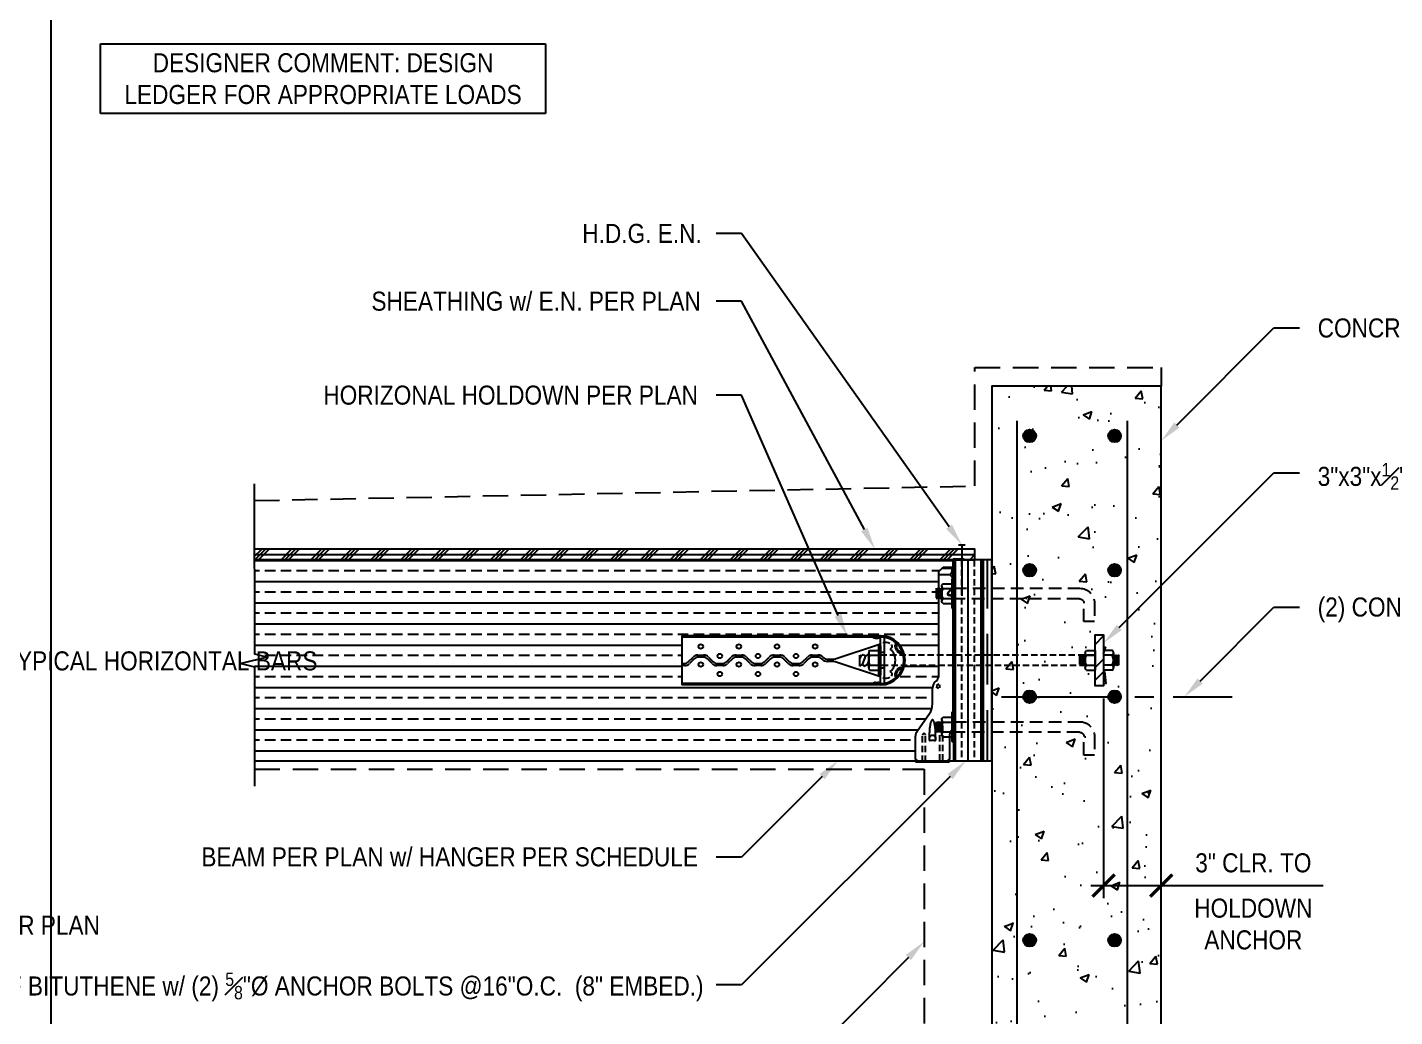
# Model space of a CAD drawing. Header units: inches. Extents: x -2661 to 42767, y -1222 to 9099.
# Drawn here: x 775.9 to 856.7, y 1844.2 to 1902.6 of the extents above; entities that cross this region are included whole.
import ezdxf
from ezdxf import colors
from ezdxf.entities.mleader import LeaderData, LeaderLine
from ezdxf.math import Vec2, Vec3

# ---------------------------------------------------------------- set-up
doc = ezdxf.new("R2010")
doc.units = ezdxf.units.IN
doc.header["$LTSCALE"] = 12
doc.header["$MEASUREMENT"] = 0
doc.header["$PDMODE"] = 3
for name, pattern in [('CENTER2', [1.125, 0.75, -0.125, 0.125, -0.125]), ('HIDDEN', [0.375, 0.25, -0.125]), ('HIDDEN2', [0.1875, 0.125, -0.0625]), ('HIDDEN4', [0.09375, 0.0625, -0.03125]), ('HIDDEN8', [0.04625, 0.03125, -0.015])]:
    doc.linetypes.add(name, pattern=pattern)
doc.layers.get('0').update_dxf_attribs({"linetype": 'CONTINUOUS'})
doc.layers.get('DefPoints').update_dxf_attribs({"color": 251, "linetype": 'CONTINUOUS'})
doc.layers.add('DESIGNER COMMENTS', color=221, linetype='CONTINUOUS', plot=False)
doc.layers.add('S-ANNO-GRID-NONPLOT', color=251, linetype='CONTINUOUS', plot=False)
for name, color, linetype in [('S-ANNO-DIMS', 2, 'CONTINUOUS'), ('S-ANNO-NOTE', 4, 'CONTINUOUS'), ('S-ARCH-FINISHES', 1, 'HIDDEN2'), ('S-BOLT', 2, 'CONTINUOUS'), ('S-BREAK', 2, 'CONTINUOUS'), ('S-CONC', 4, 'CONTINUOUS'), ('S-GRID', 1, 'CENTER2'), ('S-MEMBRANE', 6, 'HIDDEN'), ('S-NAIL', 2, 'CONTINUOUS'), ('S-REBAR', 7, 'CONTINUOUS'), ('S-SIMPSON', 2, 'CONTINUOUS'), ('S-STEEL', 4, 'CONTINUOUS'), ('S-WOOD', 3, 'CONTINUOUS')]:
    doc.layers.add(name, color=color, linetype=linetype)
doc.layers.add('S-ANNO-NONPLOT', color=253, linetype='CONTINUOUS', plot=False, transparency=0.5)
doc.layers.add('S-HATCH1', color=1, linetype='CONTINUOUS', transparency=0.5)
doc.layers.add('S-HATCH2', color=2, linetype='CONTINUOUS', transparency=0.5)
doc.styles.add('Arial', font='arial.ttf', dxfattribs={"width": 0.85})
doc.dimstyles.new('DIM-12_Se', dxfattribs={"dimscale": 12, "dimtxt": 0.09375, "dimasz": 0.109375, "dimexe": 0.0625, "dimexo": 0.0625, "dimgap": 0.0625, "dimtad": 1, "dimdec": 4, "dimzin": 11, "dimdsep": 46, "dimlunit": 4, "dimtxsty": 'Arial', "dimblk": 'ARCHTICK', "dimcen": 0.125, "dimdle": 0.0625, "dimclrd": 256, "dimclre": 256, "dimclrt": 4, "dimadec": 0, "dimazin": 0, "dimtfac": 0.75, "dimtdec": 4, "dimtmove": 0, "dimatfit": 3, "dimfxl": 1, "dimfrac": 1, "dimtolj": 1, "dimtzin": 0, "dimarcsym": 0})

# ---------------------------------------------------------------- blocks, each defined once
blk = doc.blocks.new('Se_24x36_STARTERS_GRID')
blk.add_line((-93.209, -92), (-93.209, 276))
blk = doc.blocks.new('*U1291')
at = {"layer": 'S-WOOD'}
h = blk.add_hatch(dxfattribs=at)
h.set_pattern_fill('ANSI33', color=1, scale=3, angle=45, style=0)
h.set_pattern_definition([(90, (0.25, -8.375), (-0.75, 1e-16), []), (90, (0.625, -8), (-0.75, 1e-16), [0.375, -0.1875])])
h.paths.add_polyline_path([(1.75, -11.875), (0, -11.875), (0, 0), (1.75, 0)])
at = {"color": 4}
blk.add_lwpolyline([(0, 0), (1.75, 0), (1.75, -11.875), (0, -11.875)], close=True, dxfattribs=at)
blk.add_lwpolyline([(1.75, -11.875), (0, -11.875), (0, 0), (1.75, 0)], close=True)
blk = doc.blocks.new('10d')
at = {"color": 3}
blk.add_line((0.193, 0.25), (-0.193, 0.25), dxfattribs=at)
at = {"color": 2}
blk.add_line((0, 0.25), (0, -2.75), dxfattribs=at)
blk = doc.blocks.new('*U521')
h = blk.add_hatch(color=256)
h.dxf.hatch_style = 1
h.paths.add_polyline_path([(0.375, 0, 1), (-0.375, 0, 1)])
at = {"color": 0}
blk.add_circle((0, 0), 0.375, dxfattribs=at)
blk = doc.blocks.new('NUT-LG-THREADS-new')
for p, q in [((-0.54, 1.8), (0.47, 1.8)), ((-0.54, 1.8), (-0.4, 1.57)), ((-0.4, 1.57), (-0.54, 1.33)), ((-0.54, 1.33), (-0.47, 1.22)), ((0.41, 1.24), (-0.4, 1.57)), ((0.41, 1.71), (0.17, 1.8)), ((0.47, 1.8), (0.41, 1.71)), ((0.41, 1.71), (0.55, 1.47)), ((0.55, 1.47), (0.41, 1.24)), ((-0.94, 0.89), (-0.94, 0)), ((-0.94, 0), (0.94, 0)), ((-0.7, 0.94), (0.7, 0.94)), ((-0.4, 1.1), (-0.49, 0.94)), ((-0.47, 1.22), (-0.4, 1.1)), ((-0.47, 0.89), (-0.47, 0)), ((-0.01, 0.94), (-0.4, 1.1)), ((0.41, 1.24), (0.55, 1)), ((0.47, 0.89), (0.47, 0)), ((0.55, 1), (0.51, 0.94)), ((0.94, 0.89), (0.94, 0))]:
    blk.add_line(p, q)
for centre, radius, start, end in [((-0.7, 0.34), 0.597, 66.8491, 113.1509), ((0, -1.38), 2.32, 78.3052, 101.6948), ((0.7, 0.34), 0.597, 66.8491, 113.1509)]:
    blk.add_arc(centre, radius, start, end)
blk = doc.blocks.new('NUT-w-WASHER-LG-new')
blk.add_lwpolyline([(-1.36, 0.17), (1.36, 0.17), (1.36, 0), (-1.36, 0)], close=True)
blk.add_blockref('NUT-LG-THREADS-new', (0, 0.17))
blk = doc.blocks.new('NUT-SM-THREADS-new')
for p, q in [((0.39, 1.44), (-0.5, 1.44)), ((-0.5, 1.44), (-0.39, 1.37)), ((-0.5, 1.31), (-0.39, 1.37)), ((0.5, 1.25), (-0.5, 1.31)), ((-0.5, 1.31), (-0.39, 1.25)), ((-0.39, 1.37), (0.39, 1.31)), ((0.5, 1.37), (-0.09, 1.41)), ((0.39, 1.44), (0.39, 1.44)), ((0.39, 1.44), (0.5, 1.37)), ((0.39, 1.31), (0.5, 1.37)), ((0.39, 1.31), (0.5, 1.25)), ((-0.94, 0.81), (-0.94, 0)), ((-0.94, 0), (-0.84, 0)), ((-0.84, 0), (0.84, 0)), ((-0.7, 0.94), (0.7, 0.94)), ((-0.5, 1.19), (-0.39, 1.25)), ((0.5, 1.12), (-0.5, 1.19)), ((-0.5, 1.19), (-0.39, 1.12)), ((-0.5, 1.06), (-0.39, 1.12)), ((0.5, 1), (-0.5, 1.06)), ((-0.5, 1.06), (-0.39, 1)), ((-0.5, 0.94), (-0.39, 1)), ((-0.47, 0.81), (-0.47, 0)), ((-0.39, 1.25), (0.39, 1.19)), ((-0.39, 1.12), (0.39, 1.06)), ((-0.39, 1), (0.39, 0.94)), ((0.39, 1.19), (0.5, 1.25)), ((0.39, 1.19), (0.5, 1.12)), ((0.39, 1.06), (0.5, 1.12)), ((0.39, 1.06), (0.5, 1)), ((0.39, 0.94), (0.5, 1)), ((0.47, 0.81), (0.47, 0)), ((0.84, 0), (0.94, 0)), ((0.94, 0.81), (0.94, 0))]:
    blk.add_line(p, q)
for centre, radius, start, end in [((-0.7, 0.65), 0.283, 33.8901, 146.1099), ((0, -0.01), 0.943, 60.1583, 119.8417), ((0.7, 0.65), 0.283, 33.8901, 146.1099)]:
    blk.add_arc(centre, radius, start, end)
blk = doc.blocks.new('_ARCHTICK')
at = {"color": 0, "linetype": 'ByBlock', "const_width": 0.15}
blk.add_lwpolyline([(-0.5, -0.5), (0.5, 0.5)], dxfattribs=at)
blk = doc.blocks.new('*D1855')
at = {"layer": 'DefPoints', "color": 0, "transparency": 16777216}
for p in [(839.486, 1863.711), (842.885, 1851.912), (842.885, 1851.912)]:
    blk.add_point(p, dxfattribs=at)
at = {"layer": 'S-ANNO-DIMS', "lineweight": -2, "transparency": 16777216}
for p, q in [((839.486, 1862.961), (839.486, 1851.162)), ((838.736, 1851.912), (842.885, 1851.912)), ((842.885, 1851.912), (852.457, 1851.912))]:
    blk.add_line(p, q, dxfattribs=at)
at = {"layer": 'S-ANNO-DIMS', "lineweight": -2, "transparency": 16777216, "xscale": 1.3125, "yscale": 1.3125, "zscale": 1.3125, "rotation": 180}
blk.add_blockref('_ARCHTICK', (839.486, 1851.912), dxfattribs=at)
at = {"layer": 'S-ANNO-DIMS', "lineweight": -2, "transparency": 16777216, "xscale": 1.3125, "yscale": 1.3125, "zscale": 1.3125}
blk.add_blockref('_ARCHTICK', (842.885, 1851.912), dxfattribs=at)
at = {"layer": 'S-ANNO-DIMS', "color": 4, "transparency": 16777216, "char_height": 1.125, "width": 8.07022, "attachment_point": 5, "style": 'Arial'}
for s, insert in [('\\A1;3" CLR. TO ', (848.327, 1853.245)), ('\\A1;HOLDOWN ANCHOR', (848.327, 1849.633))]:
    blk.add_mtext(s, dxfattribs=dict(at, insert=insert))
blk = doc.blocks.new('HDU5-f')
for p, q in [((-1.45, 1.45), (-1.45, 13.19)), ((1.45, 13.19), (-1.45, 13.19)), ((-1.375, 2.777), (-1.375, 13.19)), ((-0.188, 13.19), (-0.312, 13.19)), ((-0.312, 13.02), (-0.312, 13.19)), ((-0.188, 13.19), (-0.188, 13.046)), ((1.375, 2.777), (1.375, 13.19)), ((1.45, 1.45), (1.45, 13.19)), ((0.087, 12.452), (-0.194, 12.733)), ((-0.087, 12.803), (0.194, 12.522)), ((0.187, 11.921), (0.187, 12.209)), ((0.312, 12.235), (0.312, 11.895)), ((-0.194, 11.397), (0.087, 11.678)), ((0.194, 11.608), (-0.087, 11.327)), ((-0.312, 10.77), (-0.312, 11.11)), ((-0.188, 11.084), (-0.188, 10.796)), ((-0.087, 10.553), (0.194, 10.272)), ((0.087, 10.202), (-0.194, 10.483)), ((0.187, 9.671), (0.187, 9.959)), ((0.312, 9.985), (0.312, 9.645)), ((-0.194, 9.147), (0.087, 9.428)), ((0.194, 9.358), (-0.087, 9.077)), ((-0.312, 8.52), (-0.312, 8.86)), ((0.087, 7.952), (-0.194, 8.233)), ((-0.188, 8.834), (-0.188, 8.546)), ((-0.087, 8.303), (0.194, 8.022)), ((0.187, 7.421), (0.187, 7.709)), ((0.312, 7.735), (0.312, 7.395)), ((-0.312, 6.27), (-0.312, 6.61)), ((-0.194, 6.897), (0.087, 7.178)), ((-0.188, 6.584), (-0.188, 6.296)), ((0.194, 7.108), (-0.087, 6.827)), ((0.087, 5.702), (-0.194, 5.983)), ((-0.087, 6.053), (0.194, 5.772)), ((0.056, 4.897), (0.087, 4.928)), ((0.194, 4.858), (0.163, 4.827)), ((0.187, 5.171), (0.187, 5.459)), ((0.312, 5.485), (0.312, 5.145)), ((-0.977, 1.45), (-0.088, 4.127)), ((-0.063, 4.284), (-0.063, 4.61)), ((0.062, 4.584), (0.062, 4.284)), ((0.088, 4.127), (0.977, 1.45)), ((-1.375, 1.45), (-1.375, 2.777)), ((1.375, 1.45), (1.375, 2.777)), ((-1.391, 1.71), (-1.391, 1.647)), ((-1.316, 1.741), (-1.316, 1.616)), ((1.315, 1.741), (1.315, 1.616)), ((1.39, 1.71), (1.39, 1.647)), ((-1.375, 1.45), (1.375, 1.45)), ((-1.375, 1.215), (1.375, 1.215)), ((-1.375, 1.215), (-1.375, 1.215)), ((-1.375, 1.215), (-1.375, 1.215)), ((-1.375, 1.215), (-1.375, 1.215)), ((-1.375, 1.215), (-1.375, 1.215)), ((-0.737, 0.798), (-0.66, 0.876)), ((-0.469, 1.215), (-0.469, 1.45)), ((0.469, 1.215), (0.469, 1.45)), ((0.737, 0.798), (0.66, 0.876)), ((1.375, 1.215), (1.375, 1.215)), ((1.375, 1.215), (1.375, 1.215))]:
    blk.add_line(p, q)
at = {"color": 3}
for p, q in [((-1.375, 1.449), (-1.375, 1.45)), ((-1.375, 1.45), (-1.375, 1.449)), ((1.375, 1.449), (1.375, 1.45))]:
    blk.add_line(p, q, dxfattribs=at)
for centre in [(-0.25, 12.065), (0.812, 12.065), (-0.812, 10.94), (0.25, 10.94), (-0.25, 9.815), (0.812, 9.815), (-0.812, 8.69), (0.25, 8.69), (-0.25, 7.565), (0.812, 7.565), (-0.812, 6.44), (0.25, 6.44), (-0.25, 5.315), (0.812, 5.315)]:
    blk.add_circle(centre, 0.133)
for centre, radius, start, end in [((0.094, 13.02), 0.406, 180, 225), ((0.156, 13.046), 0.344, 180, 225), ((-0.156, 12.209), 0.344, 0, 45), ((-0.094, 12.235), 0.406, 0, 45), ((0.094, 11.11), 0.406, 135, 180), ((0.156, 11.084), 0.344, 135, 180), ((-0.156, 11.921), 0.344, 315, 0), ((-0.094, 11.895), 0.406, 315, 0), ((0.094, 10.77), 0.406, 180, 225), ((0.156, 10.796), 0.344, 180, 225), ((-0.156, 9.959), 0.344, 0, 45), ((-0.094, 9.985), 0.406, 0, 45), ((0.094, 8.86), 0.406, 135, 180), ((0.156, 8.834), 0.344, 135, 180), ((-0.156, 9.671), 0.344, 315, 0), ((-0.094, 9.645), 0.406, 315, 0), ((0.094, 8.52), 0.406, 180, 225), ((0.156, 8.546), 0.344, 180, 225), ((-0.156, 7.709), 0.344, 0, 45), ((-0.156, 7.421), 0.344, 315, 0), ((-0.094, 7.735), 0.406, 0, 45), ((-0.094, 7.395), 0.406, 315, 0), ((0.094, 6.61), 0.406, 135, 180), ((0.156, 6.584), 0.344, 135, 180), ((0.094, 6.27), 0.406, 180, 225), ((0.156, 6.296), 0.344, 180, 225), ((-0.156, 5.459), 0.344, 0, 45), ((-0.094, 5.485), 0.406, 0, 45), ((0.344, 4.61), 0.406, 135, 180), ((-0.156, 5.171), 0.344, 315, 0), ((-0.094, 5.145), 0.406, 315, 0), ((-0.563, 4.284), 0.5, 341.62936, 0), ((0.406, 4.584), 0.344, 135, 180), ((0.562, 4.284), 0.5, 180, 198.37064), ((-1.578, 1.74), 0.262, 39.38491, 60.87994), ((-1.578, 1.741), 0.187, 0, 47.01411), ((-1.578, 1.616), 0.187, 312.98589, 0), ((-1.578, 1.741), 0.262, 0, 39.38491), ((-1.578, 1.616), 0.262, 320.61509, 0), ((1.577, 1.741), 0.262, 140.61509, 180), ((1.577, 1.616), 0.262, 180, 219.38491), ((1.578, 1.74), 0.262, 119.12006, 140.61509), ((1.577, 1.741), 0.187, 132.98589, 180), ((1.577, 1.616), 0.187, 180, 227.01411), ((0, 1.45), 1.45, 180, 0), ((-1.578, 1.615), 0.262, 299.45145, 320.61509), ((0, 1.45), 1.375, 180, 0), ((-0.549, 1.151), 0.5, 161.62936, 208.52998), ((-0.826, 0.886), 0.125, 214.32416, 315.28201), ((0, 1.45), 0.875, 221.01613, 318.98387), ((0.826, 0.886), 0.125, 224.71799, 325.67584), ((0.549, 1.151), 0.5, 331.47002, 18.37064), ((1.578, 1.615), 0.262, 219.38491, 240.54855), ((-0.833, 0.3), 0.3, 129.40028, 146.59325), ((-0.833, 0.3), 0.3, 54.07061, 129.40028), ((-0.833, 0.3), 0.225, 128.04563, 146.59325), ((-0.833, 0.3), 0.225, 54.07061, 128.04563), ((0, 1.45), 1.195, 234.07061, 239.11588), ((0, 1.45), 1.12, 234.07061, 239.11588), ((-0.729, 0.231), 0.225, 345.14086, 59.11588), ((-0.729, 0.231), 0.3, 343.78621, 59.11588), ((-0.729, 0.231), 0.225, 326.59325, 345.14086), ((-0.729, 0.231), 0.3, 329.37815, 343.78621), ((0.729, 0.231), 0.3, 120.88412, 196.21379), ((0.729, 0.231), 0.3, 196.21379, 210.62185), ((0.729, 0.231), 0.225, 120.88412, 194.85914), ((0.729, 0.231), 0.225, 194.85914, 213.40675), ((0, 1.45), 1.12, 300.88412, 305.92939), ((0, 1.45), 1.195, 300.88412, 305.92939), ((0.833, 0.3), 0.3, 50.59972, 125.92939), ((0.833, 0.3), 0.225, 51.95437, 125.92939), ((0.833, 0.3), 0.225, 33.40675, 51.95437), ((0.833, 0.3), 0.3, 33.40675, 50.59972)]:
    blk.add_arc(centre, radius, start, end)
blk = doc.blocks.new('8 INCH ANCHOR BOLT')
at = {"layer": 'S-BOLT'}
for p, q in [((0.245, 1.006), (-0.312, 1.006)), ((-0.312, 1.006), (-0.245, 0.967)), ((-0.312, 0.928), (-0.245, 0.967)), ((0.313, 0.889), (-0.312, 0.928)), ((-0.312, 0.928), (-0.245, 0.889)), ((-0.312, 0.85), (-0.245, 0.889)), ((0.313, 0.811), (-0.312, 0.85)), ((-0.312, 0.85), (-0.245, 0.811)), ((-0.312, 0.772), (-0.245, 0.811)), ((-0.245, 0.967), (0.245, 0.928)), ((-0.245, 0.889), (0.245, 0.85)), ((-0.245, 0.811), (0.245, 0.772)), ((0.313, 0.967), (-0.055, 0.99)), ((0.245, 1.006), (0.313, 0.967)), ((0.245, 0.928), (0.313, 0.967)), ((0.245, 0.928), (0.313, 0.889)), ((0.245, 0.85), (0.313, 0.889)), ((0.245, 0.85), (0.313, 0.811)), ((0.245, 0.772), (0.313, 0.811)), ((-0.586, 0.615), (-0.586, 0.108)), ((-0.439, 0.693), (0.44, 0.693)), ((0.313, 0.732), (-0.312, 0.772)), ((-0.312, 0.772), (-0.245, 0.732)), ((-0.312, 0.693), (-0.245, 0.732)), ((-0.293, 0.615), (-0.293, 0.108)), ((-0.245, 0.732), (0.245, 0.693)), ((0.245, 0.772), (0.313, 0.732)), ((0.245, 0.693), (0.313, 0.732)), ((0.293, 0.615), (0.293, 0.108)), ((0.587, 0.615), (0.587, 0.108))]:
    blk.add_line(p, q, dxfattribs=at)
at = {"layer": 'S-BOLT', "linetype": 'HIDDEN4'}
for p, q in [((-0.312, 0), (-0.312, -7.438)), ((0.312, -7.438), (0.312, 0)), ((1.656, -7.688), (0.562, -7.688)), ((1.656, -8.312), (1.656, -7.688)), ((0.562, -8.312), (1.656, -8.312))]:
    blk.add_line(p, q, dxfattribs=at)
at = {"layer": 'S-BOLT'}
blk.add_lwpolyline([(0.853, 0.108), (0.853, 0), (-0.853, 0), (-0.853, 0.108)], close=True, dxfattribs=at)
for centre, radius, start, end in [((-0.44, 0.517), 0.177, 33.89006, 146.10994), ((0, 0.104), 0.589, 60.15828, 119.84172), ((0.44, 0.517), 0.177, 33.89006, 146.10994)]:
    blk.add_arc(centre, radius, start, end, dxfattribs=at)
at = {"layer": 'S-BOLT', "linetype": 'HIDDEN4'}
for radius in [0.875, 0.25]:
    blk.add_arc((0.562, -7.438), radius, 180, 270, dxfattribs=at)
blk = doc.blocks.new('*U1197')
at = {"xscale": -1}
blk.add_blockref('8 INCH ANCHOR BOLT', (0, 0), dxfattribs=at)
blk = doc.blocks.new('IUS-11-78-Right')
for p, q in [((0.05, 0.05), (0.625, 0.05)), ((0.05, 0), (0.625, 0)), ((0.625, 0.05), (0.625, 0)), ((-0.875, -0.691), (-0.625, -0.441)), ((-0.875, -6.793), (-0.875, -0.691)), ((-0.675, -0.491), (-0.115, -0.491)), ((-0.625, -0.441), (-0.115, -0.441)), ((-0.115, -0.441), (-0.115, -0.747)), ((-0.05, -0.05), (-0.05, -9.964)), ((0, -0.05), (0, -9.893)), ((-0.875, -0.875), (-0.181, -0.875)), ((-1.103, -7.228), (-1.021, -7.146)), ((-0.05, -6.751), (0, -6.751)), ((-0.05, -6.968), (0, -6.968)), ((-1.25, -8.512), (-1.249, -7.581)), ((-0.868, -7.353), (-1.03, -7.447)), ((-0.868, -7.595), (-1.03, -7.501)), ((-0.821, -7.567), (-0.821, -7.379)), ((-2.16, -10.126), (-1.431, -9.085)), ((-1.368, -9.65), (-1.378, -9.689)), ((-1.359, -9.615), (-1.368, -9.65)), ((-1.349, -9.583), (-1.359, -9.615)), ((-1.338, -9.555), (-1.349, -9.583)), ((-1.328, -9.529), (-1.338, -9.555)), ((-1.316, -9.507), (-1.328, -9.529)), ((-1.304, -9.487), (-1.316, -9.507)), ((-1.292, -9.471), (-1.304, -9.487)), ((-1.278, -9.459), (-1.292, -9.471)), ((-1.264, -9.451), (-1.278, -9.459)), ((-1.25, -9.449), (-1.264, -9.451)), ((-1.236, -9.451), (-1.25, -9.449)), ((-1.221, -9.459), (-1.236, -9.451)), ((-1.208, -9.472), (-1.221, -9.459)), ((-1.195, -9.488), (-1.208, -9.472)), ((-1.184, -9.508), (-1.195, -9.488)), ((-1.172, -9.53), (-1.184, -9.508)), ((-1.162, -9.556), (-1.172, -9.53)), ((-1.151, -9.584), (-1.162, -9.556)), ((-1.141, -9.616), (-1.151, -9.584)), ((-1.132, -9.651), (-1.141, -9.616)), ((-1.123, -9.69), (-1.132, -9.651)), ((-2.25, -11.795), (-2.25, -10.413)), ((-1.437, -10.254), (-1.438, -10.621)), ((-1.434, -10.167), (-1.437, -10.254)), ((-1.429, -10.086), (-1.434, -10.167)), ((-1.424, -10.013), (-1.429, -10.086)), ((-1.418, -9.946), (-1.424, -10.013)), ((-1.411, -9.885), (-1.418, -9.946)), ((-1.403, -9.829), (-1.411, -9.885)), ((-1.395, -9.778), (-1.403, -9.829)), ((-1.386, -9.731), (-1.395, -9.778)), ((-1.378, -9.689), (-1.386, -9.731)), ((-1.114, -9.732), (-1.123, -9.69)), ((-1.105, -9.779), (-1.114, -9.732)), ((-1.097, -9.83), (-1.105, -9.779)), ((-1.09, -9.886), (-1.097, -9.83)), ((-1.083, -9.947), (-1.09, -9.886)), ((-1.076, -10.014), (-1.083, -9.947)), ((-1.071, -10.087), (-1.076, -10.014)), ((-1.067, -10.167), (-1.071, -10.087)), ((-1.064, -10.255), (-1.067, -10.167)), ((-1.062, -10.621), (-1.064, -10.255)), ((-0.25, -10.412), (-0.25, -11.795)), ((-0.16, -10.127), (0, -9.898)), ((-1.122, -10.681), (-1.378, -10.681)), ((-2.25, -11.875), (-2.25, -11.925)), ((-2.25, -11.925), (-0.25, -11.925)), ((-0.25, -11.875), (-0.25, -11.925))]:
    blk.add_line(p, q)
at = {"linetype": 'Continuous'}
for p, q in [((-0.059, -1.641), (-0.348, -1.93)), ((-0.05, -1.697), (-0.315, -1.962)), ((-0.305, -2.09), (-0.063, -2.155)), ((-0.293, -2.046), (-0.051, -2.111)), ((-0.051, -2.111), (-0.063, -2.155)), ((-2.25, -11.875), (-2.165, -11.875)), ((-0.335, -11.875), (-0.25, -11.875))]:
    blk.add_line(p, q, dxfattribs=at)
at = {"linetype": 'HIDDEN4', "ltscale": 0.5}
for p, q in [((-1.844, -11.925), (-1.844, -10.363)), ((-1.656, -11.925), (-1.656, -10.363)), ((-0.844, -9.8), (-0.844, -11.925)), ((-0.656, -9.8), (-0.656, -11.925))]:
    blk.add_line(p, q, dxfattribs=at)
for centre, radius, start, end in [((0.05, -0.05), 0.1, 90, 180), ((-0.025, -0.875), 0.156, 125.16969, 260.83192), ((0.05, -0.05), 0.05, 90, 180), ((-0.749, -7.581), 0.5, 135, 179.95491), ((-1.375, -6.793), 0.5, 315, 0), ((-2.25, -8.512), 1, 325, 359.95491), ((-1.75, -10.413), 0.5, 145, 180), ((-1.25, -10.556), 0.187, 0, 180), ((-1.25, -10.556), 0.187, 0, 180), ((0.248, -10.412), 0.497, 145, 180), ((-1.378, -10.621), 0.06, 180, 270), ((-1.122, -10.621), 0.06, 270, 0), ((-2.25, -11.88), 0.0855, 328.24314, 90), ((-0.25, -11.88), 0.0855, 90, 211.75686)]:
    blk.add_arc(centre, radius, start, end)
at = {"linetype": 'Continuous'}
for centre, radius, start, end in [((-0.28, -1.998), 0.096, 135, 255), ((-0.28, -1.998), 0.05, 135, 255), ((-0.092, -1.609), 0.046, 315, 335.92939), ((-0.115, -1.602), 0.115, 315.16522, 351.56344)]:
    blk.add_arc(centre, radius, start, end, dxfattribs=at)
at = {"linetype": 'HIDDEN2'}
for centre in [(-1.75, -10.363), (-0.75, -9.8)]:
    blk.add_arc(centre, 0.0938, 0, 180, dxfattribs=at)
blk = doc.blocks.new('*U1400')
at = {"layer": 'S-SIMPSON'}
blk.add_blockref('IUS-11-78-Right', (0, 0), dxfattribs=at)

msp = doc.modelspace()

# ---------------------------------------------------------------- hatches: boundary and pattern name
at = {"layer": 'S-HATCH1'}
h = msp.add_hatch(dxfattribs=at)
h.set_pattern_fill('ANSI33', color=252, scale=5, angle=135, style=0)
h.set_pattern_definition([(180, (-1130.6572, 1214.8613), (-1e-16, -1.25), []), (180, (-1131.2822, 1215.4863), (-1e-16, -1.25), [0.625, -0.3125])])
h.paths.add_polyline_path([(828.47012, 1859.27324, 0.39716997), (828.38476, 1859.35373), (828.38476, 1860.73558, -0.15391472), (828.47519, 1861.02237), (829.20391, 1862.0631, 0.15371332), (829.38476, 1862.63589), (829.38549, 1863.56725, -0.19870784), (829.53194, 1863.92041), (829.61332, 1864.00179, 0.19891237), (829.75976, 1864.35534), (829.75976, 1864.89533), (827.73607, 1864.89533, -0.35135626), (826.32078, 1863.76072), (814.58078, 1863.76072), (814.58078, 1866.66072), (826.32078, 1866.66072, -0.35135626), (827.73607, 1865.52612), (829.75976, 1865.52612), (829.75976, 1868.81169), (829.70695, 1868.90315), (829.70695, 1868.90315), (829.66789, 1868.8355), (829.62883, 1868.90315), (829.62883, 1869.4605), (829.66789, 1869.39284), (829.70695, 1869.4605), (829.74602, 1869.39284), (829.75976, 1869.41665), (829.75976, 1870.45743), (830.00976, 1870.70743), (830.51966, 1870.70743), (830.51966, 1870.40096, 0.67236631), (830.58476, 1870.11898), (830.58476, 1871.14823), (789.36372, 1871.1482), (789.36372, 1865.5869), (790.13223, 1865.40001), (789.36372, 1865.21311), (789.36372, 1859.27325)])
h = msp.add_hatch(dxfattribs=at)
h.set_pattern_fill('STEEL', color=256, scale=12, style=0)
h.set_pattern_definition([(45, (-3085.9143, -618.3742), (-1.06066017, 1.06066017), []), (45, (-3085.9143, -617.6242), (-1.06066017, 1.06066017), [])])
h.paths.add_polyline_path([(839.48633, 1865.21072), (839.48633, 1863.71072), (838.98633, 1863.71072), (838.98633, 1866.71072), (839.48633, 1866.71072)])
at = {"layer": 'S-HATCH2'}
h = msp.add_hatch(dxfattribs=at)
h.set_pattern_fill('AR-CONC', color=256, scale=0.75)
h.set_pattern_definition([(50, (-3085.4143, -617.5727), (5.3794514, -0.470641), [0.5625, -6.1875]), (355, (-3085.414, -617.5727), (-1.040635, 5.641441), [0.45, -4.95]), (100.45144, (-3084.966, -617.612), (4.3388164, 5.1708), [0.4780514, -5.258566]), (46.1842, (-3085.414, -616.073), (8.00431, -1.241395), [0.84375, -9.28125]), (96.63564, (-3084.747, -616.176), (7.009965, 7.30589), [0.717078, -7.887853]), (351.18416, (-3085.414, -616.073), (7.009965, 7.30589), [0.675, -7.425]), (21, (-3084.6643, -616.4477), (4.476803, -3.0196417), [0.5625, -6.1875]), (326, (-3084.664, -616.4477), (1.824865, 5.4386253), [0.45, -4.95]), (71.45144, (-3084.291, -616.6993), (6.301668, 2.4189836), [0.4780514, -5.258566]), (37.5, (-3085.4143, -617.5727), (0.0911989, 2.4967039), [0, -4.89, 0, -5.025, 0, -4.96875]), (7.5, (-3085.4143, -617.5727), (1.9730215, 2.9580878), [0, -2.865, 0, -4.7775, 0, -1.89375]), (327.5, (-3087.0868, -617.5727), (4.0036683, -0.1691615), [0, -1.875, 0, -5.85, 0, -7.7625]), (317.5, (-3087.8368, -617.5727), (4.3738963, 0.7507874), [0, -2.4375, 0, -3.885, 0, -5.5125])])
h.paths.add_polyline_path([(832.88476, 1839.33761), (837.50619, 1839.3376), (837.69548, 1840.11595), (838.07405, 1838.55925), (838.26334, 1839.3376), (842.88476, 1839.3376), (842.88476, 1881.39749), (832.88476, 1881.39749)])
h.paths.add_polyline_path([(839.48633, 1865.21072), (839.48633, 1863.71072), (838.98633, 1863.71072), (838.98633, 1866.71072), (839.48633, 1866.71072)], flags=16)
at = {"layer": 'S-WOOD'}
h = msp.add_hatch(dxfattribs=at)
h.set_pattern_fill('PLAST', color=1, scale=5, angle=45, style=0)
h.set_pattern_definition([(45, (-2803.0379, 42.743), (-0.88388348, 0.88388348), []), (45, (-2803.1484, 42.8535), (-0.88388348, 0.88388348), []), (45, (-2803.2588, 42.964), (-0.88388348, 0.88388348), [])])
h.paths.add_polyline_path([(789.34404, 1871.1482), (831.88476, 1871.14824), (831.88476, 1871.77324), (789.34404, 1871.7732)])

# ---------------------------------------------------------------- linework, layer by layer
at = {"layer": 'S-ANNO-NONPLOT'}
msp.add_lwpolyline([(832.38476, 1859.27324), (832.88476, 1859.27324), (832.88476, 1871.14824), (832.38476, 1871.14824)], close=True, dxfattribs=at)
at = {"layer": 'S-ARCH-FINISHES'}
for points in [[(789.33848, 1874.63885), (831.88476, 1875.5022), (831.88476, 1882.50505), (842.88476, 1882.50505), (842.88476, 1881.39749)], [(789.36371, 1858.77325), (828.88476, 1858.77324), (828.88473, 1839.3376)]]:
    msp.add_lwpolyline(points, dxfattribs=at)
at = {"layer": 'S-BREAK'}
msp.add_lwpolyline([(789.33739, 1875.63885), (789.35388, 1865.5893), (790.13223, 1865.40001), (788.57552, 1865.02143), (789.35388, 1864.83215), (789.36372, 1857.77325)], dxfattribs=at)
at = {"layer": 'S-CONC'}
msp.add_lwpolyline([(842.88476, 1839.3376), (842.88476, 1881.39749), (832.88476, 1881.39749), (832.88476, 1839.33761)], dxfattribs=at)
at = {"layer": 'S-GRID', "color": 1, "linetype": 'CENTER2', "ltscale": 0.75}
msp.add_line((833.46117, 1863.057), (847.07361, 1863.057), dxfattribs=at)
at = {"layer": 'S-MEMBRANE'}
msp.add_line((832.63476, 1859.27324), (832.63476, 1871.14824), dxfattribs=at)
at = {"layer": 'S-REBAR'}
for points in [[(834.37082, 1879.34347), (834.37082, 1839.3376)], [(840.88476, 1879.35206), (840.88476, 1839.3376)]]:
    msp.add_lwpolyline(points, dxfattribs=at)
at = {"layer": 'S-SIMPSON', "linetype": 'HIDDEN8'}
msp.add_lwpolyline([(826.32078, 1865.52612), (838.98633, 1865.52612), (838.98633, 1864.89533), (826.32078, 1864.89533)], close=True, dxfattribs=at)
at = {"layer": 'S-STEEL'}
msp.add_lwpolyline([(839.48633, 1865.21072), (839.48633, 1863.71072), (838.98633, 1863.71072), (838.98633, 1866.71072), (839.48633, 1866.71072)], close=True, dxfattribs=at)
at = {"layer": 'S-WOOD', "color": 1}
msp.add_line((789.34404, 1871.4607), (831.88476, 1871.46074), dxfattribs=at)
at = {"layer": 'S-WOOD'}
for p, q in [((830.69818, 1871.14824), (789.34404, 1871.1482)), ((789.36371, 1859.27325), (830.63476, 1859.27324))]:
    msp.add_line(p, q, dxfattribs=at)
msp.add_lwpolyline([(789.34404, 1871.1482), (831.88476, 1871.14824), (831.88476, 1871.77324), (789.34404, 1871.7732)], close=True, dxfattribs=at)

# ---------------------------------------------------------------- block references
at = {"rotation": 90}
for p in [(830.63477, 1869.14821), (830.63477, 1861.27326)]:
    msp.add_blockref('*U1197', p, dxfattribs=at)
at = {"layer": 'S-ANNO-GRID-NONPLOT'}
msp.add_blockref('Se_24x36_STARTERS_GRID', (870.57281, 1811.54657), dxfattribs=at)
at = {"layer": 'S-BOLT', "zscale": 0.625}
for p, xscale, yscale, rotation in [((838.98633, 1865.21072), -0.6250000000000011, 0.6250000000000011, 90), ((839.48633, 1865.21072), 0.625, 0.625, 270)]:
    msp.add_blockref('NUT-SM-THREADS-new', p, dxfattribs=dict(at, xscale=xscale, yscale=yscale, rotation=rotation))
at = {"layer": 'S-NAIL', "xscale": -1}
msp.add_blockref('10d', (831.1199, 1871.77324), dxfattribs=at)
at = {"layer": 'S-REBAR', "linetype": 'ByBlock', "rotation": 180}
for p in [(835.12082, 1878.45824), (840.13476, 1878.45824), (835.12082, 1870.52422), (840.13476, 1870.52422), (835.12082, 1863.057), (840.13476, 1863.057), (835.12082, 1848.67912), (840.13476, 1848.67912)]:
    msp.add_blockref('*U521', p, dxfattribs=at)
at = {"layer": 'S-SIMPSON'}
msp.add_blockref('*U1400', (830.63476, 1871.14823), dxfattribs=at)
at = {"layer": 'S-SIMPSON', "rotation": 90}
msp.add_blockref('HDU5-f', (827.77078, 1865.21072), dxfattribs=at)
at = {"layer": 'S-SIMPSON', "xscale": 0.6250000000000011, "yscale": 0.6250000000000011, "zscale": 0.6250000000000011, "rotation": 90}
msp.add_blockref('NUT-w-WASHER-LG-new', (826.32078, 1865.21072), dxfattribs=at)
at = {"layer": 'S-WOOD', "xscale": -1}
msp.add_blockref('*U1291', (832.38476, 1871.14824), dxfattribs=at)

# ---------------------------------------------------------------- texts
at = {"layer": 'DESIGNER COMMENTS', "insert": (793.40408, 1899.54657), "char_height": 1.125, "width": 25.1567865, "attachment_point": 5, "style": 'Arial', "bg_fill": 16, "box_fill_scale": 1.5, "bg_fill_color": 256, "bg_fill_transparency": 0}
msp.add_mtext('DESIGNER COMMENT: DESIGN LEDGER FOR APPROPRIATE LOADS', dxfattribs=at)

# ---------------------------------------------------------------- dimensions: what is measured, and where the dimension line sits
at = {"layer": 'S-ANNO-DIMS'}
dim = msp.add_linear_dim(base=(842.88476, 1851.91246), p1=(839.48633, 1863.71072), p2=(842.88476, 1851.91246), text='3" CLR. TO \\XHOLDOWN ANCHOR', dimstyle='DIM-12_Se', dxfattribs=at)
dim.commit()
dim.dimension.update_dxf_attribs({"geometry": '*D1855', "text_midpoint": (848.32708, 1851.91246)})

# ---------------------------------------------------------------- leaders
at = {"layer": 'S-ANNO-NOTE'}
ml = msp.add_multileader_mtext('Standard', dxfattribs=at)
ml.set_content('\\A1;H.D.G. E.N.', color=4, style='Arial')
ml.set_leader_properties(color=2)
ml.build(insert=Vec2(0, 0))
ml.multileader.update_dxf_attribs({"dogleg_length": 0.36, "arrow_head_size": 1.3125, "scale": 12})
ctx = ml.context
ctx.base_point, ctx.scale, ctx.char_height, ctx.arrow_head_size, ctx.landing_gap_size, ctx.plane_origin = Vec3(807.63108, 1890.40521), 12, 1.125, 1.3125, 1.08, Vec3(795.03857, 2183.23313)
notes = []
notes.append((ctx, [(0, (1, 1, 0), (818.1192, 1890.40521), (-1, 0), 1.5, [(0, [(831.1199, 1872.02324)], 0, [])])]))
ctx.mtext.insert, ctx.mtext.width, ctx.mtext.defined_height, ctx.mtext.flow_direction = Vec3(808.71108, 1890.97731), 6.9463455, 5.06072, 5
ml = msp.add_multileader_mtext('Standard', dxfattribs=at)
ml.set_content('\\A1;{\\C4;SHEATHING w/ E.N. PER PLAN}', color=4, style='Arial')
ml.set_leader_properties(color=2)
ml.build(insert=Vec2(0, 0))
ml.multileader.update_dxf_attribs({"dogleg_length": 0.36, "arrow_head_size": 1.3125, "scale": 12})
ctx = ml.context
ctx.base_point, ctx.scale, ctx.char_height, ctx.arrow_head_size, ctx.landing_gap_size, ctx.plane_origin = Vec3(795.18026, 1886.40521), 12, 1.125, 1.3125, 1.08, Vec3(795.03857, 2175.03631)
notes.append((ctx, [(0, (1, 1, 0), (818.1192, 1886.40521), (-1, 0), 1.5, [(0, [(825.98393, 1871.77324)], 0, [])])]))
ctx.mtext.insert, ctx.mtext.width, ctx.mtext.defined_height, ctx.mtext.flow_direction = Vec3(796.26026, 1886.97731), 22.3287296, 5.06072, 5
ml = msp.add_multileader_mtext('Standard', dxfattribs=at)
ml.set_content('\\A1;CONCRETE WALL PER PLAN', color=4, style='Arial')
ml.set_leader_properties(color=2)
ml.build(insert=Vec2(0, 0))
ml.multileader.update_dxf_attribs({"dogleg_length": 0.36, "arrow_head_size": 1.3125, "scale": 12})
ctx = ml.context
ctx.base_point, ctx.scale, ctx.char_height, ctx.arrow_head_size, ctx.landing_gap_size, ctx.plane_origin = Vec3(851.04495, 1884.8322), 12, 1.125, 1.3125, 1.08, Vec3(797.86442, 1626.28661)
notes.append((ctx, [(0, (1, 1, 0), (849.54495, 1884.8322), (1, 0), 1.5, [(1, [(842.88476, 1878.17201)], 0, [])])]))
ctx.mtext.insert, ctx.mtext.width, ctx.mtext.flow_direction = Vec3(852.12495, 1885.39508), 11.4686383, 5
ml = msp.add_multileader_mtext('Standard', dxfattribs=at)
ml.set_content('\\A1;HORIZONAL HOLDOWN PER PLAN', color=4, style='Arial')
ml.set_leader_properties(color=2)
ml.build(insert=Vec2(0, 0))
ml.multileader.update_dxf_attribs({"dogleg_length": 0.36, "arrow_head_size": 1.3125, "scale": 12})
ctx = ml.context
ctx.base_point, ctx.scale, ctx.char_height, ctx.arrow_head_size, ctx.landing_gap_size, ctx.plane_origin = Vec3(792.55612, 1880.85923), 12, 1.125, 1.3125, 1.08, Vec3(859.19758, 2155.6092)
ctx.text_align_type = 2
notes.append((ctx, [(0, (1, 1, 0), (818.1192, 1880.85923), (-1, 0), 1.5, [(0, [(824.33666, 1866.66072)], 0, [])])]))
ctx.mtext.insert, ctx.mtext.width, ctx.mtext.alignment, ctx.mtext.flow_direction = Vec3(815.5392, 1881.43132), 22.5152516, 3, 5
ml = msp.add_multileader_mtext('Standard', dxfattribs=at)
ml.set_content('\\A1;ALIGN ADDITIONAL TYPICAL HORIZONTAL BARS', color=4, style='Arial')
ml.set_leader_properties(color=2)
ml.build(insert=Vec2(0, 0))
ml.multileader.update_dxf_attribs({"dogleg_length": 0.36, "arrow_head_size": 1.3125, "scale": 12})
ctx = ml.context
ctx.base_point, ctx.scale, ctx.char_height, ctx.arrow_head_size, ctx.landing_gap_size, ctx.plane_origin = Vec3(667.46399, 1877.90355), 12, 1.125, 1.3125, 1.08, Vec3(560.88162, 2128.01362)
notes.append((ctx, [(0, (1, 1, 0), (665.96399, 1877.90355), (1, 0), 1.5, [(0, [(659.53687, 1871.02746)], 0, [])])]))
ctx.mtext.insert, ctx.mtext.width, ctx.mtext.flow_direction = Vec3(668.54399, 1878.47564), 14.036485, 5
ml = msp.add_multileader_mtext('Standard', dxfattribs=at)
ml.set_content('\\A1;3"x3"x{\\H0.7x;\\S1#2;\\H1.42857x;" WASHER PLATE w/ DOUBLE NUT}', color=4, style='Arial')
ml.set_leader_properties(color=2)
ml.build(insert=Vec2(0, 0))
ml.multileader.update_dxf_attribs({"dogleg_length": 0.36, "arrow_head_size": 1.3125, "scale": 12})
ctx = ml.context
ctx.base_point, ctx.scale, ctx.char_height, ctx.arrow_head_size, ctx.landing_gap_size, ctx.plane_origin = Vec3(851.04495, 1876.28488), 12, 1.125, 1.3125, 1.08, Vec3(803.53767, 1572.50044)
notes.append((ctx, [(0, (1, 1, 0), (849.54495, 1876.28488), (1, 0), 1.5, [(0, [(839.48633, 1866.22625)], 0, [])])]))
ctx.mtext.insert, ctx.mtext.width, ctx.mtext.flow_direction = Vec3(852.12495, 1876.85697), 15.352703, 5
ml = msp.add_multileader_mtext('Standard', dxfattribs=at)
ml.set_content('\\A1;ALIGN ADDITIONAL TYPICAL HORIZONTAL BARS', color=4, style='Arial')
ml.set_leader_properties(color=2)
ml.build(insert=Vec2(0, 0))
ml.multileader.update_dxf_attribs({"dogleg_length": 0.36, "arrow_head_size": 1.3125, "scale": 12})
ctx = ml.context
ctx.base_point, ctx.scale, ctx.char_height, ctx.arrow_head_size, ctx.landing_gap_size, ctx.plane_origin = Vec3(760.67309, 1865.16542), 12, 1.125, 1.3125, 1.08, Vec3(654.09071, 2128.32992)
notes.append((ctx, [(0, (1, 1, 0), (759.17309, 1865.16542), (1, 0), 1.5, [(0, [(752.74597, 1871.89651)], 0, [])])]))
ctx.mtext.insert, ctx.mtext.width, ctx.mtext.flow_direction = Vec3(761.75309, 1865.73751), 14.036485, 5
ml = msp.add_multileader_mtext('Standard', dxfattribs=at)
ml.set_content('\\A1;{\\C4;(2) CONTINUOUS #5 HORIZONTAL BARS AT HOLDOWN LOCATION}', color=4, style='Arial')
ml.set_leader_properties(color=2)
ml.build(insert=Vec2(0, 0))
ml.multileader.update_dxf_attribs({"dogleg_length": 0.36, "arrow_head_size": 1.3125, "scale": 12})
ctx = ml.context
ctx.base_point, ctx.scale, ctx.char_height, ctx.arrow_head_size, ctx.landing_gap_size, ctx.plane_origin = Vec3(851.04495, 1868.34596), 12, 1.125, 1.3125, 1.08, Vec3(803.53767, 2154.74757)
notes.append((ctx, [(0, (1, 1, 0), (849.54495, 1868.34596), (1, 0), 1.5, [(0, [(844.25599, 1863.057)], 0, [])])]))
ctx.mtext.insert, ctx.mtext.width, ctx.mtext.defined_height, ctx.mtext.flow_direction = Vec3(852.12495, 1868.91806), 18.6570256, 3.77427, 5
ml = msp.add_multileader_mtext('Standard', dxfattribs=at)
ml.set_content('\\A1;STANDARD HOOK', color=4, style='Arial')
ml.set_leader_properties(color=2)
ml.build(insert=Vec2(0, 0))
ml.multileader.update_dxf_attribs({"dogleg_length": 0.36, "arrow_head_size": 1.3125, "scale": 12})
ctx = ml.context
ctx.base_point, ctx.scale, ctx.char_height, ctx.arrow_head_size, ctx.landing_gap_size, ctx.plane_origin = Vec3(667.46399, 1856.83023), 12, 1.125, 1.3125, 1.08, Vec3(560.88162, 2119.69077)
notes.append((ctx, [(0, (1, 1, 0), (665.96399, 1856.83023), (1, 0), 1.5, [(0, [(656.52252, 1864.83023)], 0, [])])]))
ctx.mtext.insert, ctx.mtext.width, ctx.mtext.flow_direction = Vec3(668.54399, 1857.40233), 12.2900544, 5
ml = msp.add_multileader_mtext('Standard', dxfattribs=at)
ml.set_content('\\A1;STANDARD HOOK', color=4, style='Arial')
ml.set_leader_properties(color=2)
ml.build(insert=Vec2(0, 0))
ml.multileader.update_dxf_attribs({"dogleg_length": 0.36, "arrow_head_size": 1.3125, "scale": 12})
ctx = ml.context
ctx.base_point, ctx.scale, ctx.char_height, ctx.arrow_head_size, ctx.landing_gap_size, ctx.plane_origin = Vec3(760.67309, 1857.39532), 12, 1.125, 1.3125, 1.08, Vec3(654.09071, 2120.25586)
notes.append((ctx, [(0, (1, 1, 0), (759.17309, 1857.39532), (1, 0), 1.5, [(0, [(750.17309, 1865.39532)], 0, [])])]))
ctx.mtext.insert, ctx.mtext.width, ctx.mtext.flow_direction = Vec3(761.75309, 1857.96742), 12.2900544, 5
ml = msp.add_multileader_mtext('Standard', dxfattribs=at)
ml.set_content('\\A1;{\\C4;1\\H0.7x;\\S3#4;\\H1.42857x;"x FULL DEPTH LSL LEDGER w/ LAYER OF BITUTHENE w/ (2) \\H0.7x;\\S5#8;\\H1.4286x;"%%C ANCHOR BOLTS @16"O.C.  (8" EMBED.) }', color=256, style='Arial')
ml.set_leader_properties(color=2)
ml.build(insert=Vec2(0, 0))
ml.multileader.update_dxf_attribs({"dogleg_length": 0.36, "arrow_head_size": 1.3125, "scale": 12})
ctx = ml.context
ctx.base_point, ctx.scale, ctx.char_height, ctx.arrow_head_size, ctx.landing_gap_size, ctx.plane_origin = Vec3(789.85115, 1846.04097), 12, 1.125, 1.3125, 0.75, Vec3(862.98252, 2140.89589)
ctx.text_align_type = 2
notes.append((ctx, [(0, (1, 1, 0), (818.1192, 1846.04097), (-1, 0), 1.5, [(0, [(831.35147, 1859.27324)], 0, [])])]))
ctx.mtext.insert, ctx.mtext.width, ctx.mtext.alignment, ctx.mtext.flow_direction = Vec3(815.8692, 1846.76885), 26.5054853, 3, 5
ml = msp.add_multileader_mtext('Standard', dxfattribs=at)
ml.set_content('\\A1;{\\C4;BEAM PER PLAN w/ HANGER PER SCHEDULE}', color=4, style='Arial')
ml.set_leader_properties(color=2)
ml.build(insert=Vec2(0, 0))
ml.multileader.update_dxf_attribs({"dogleg_length": 0.36, "arrow_head_size": 1.3125, "scale": 12})
ctx = ml.context
ctx.base_point, ctx.scale, ctx.char_height, ctx.arrow_head_size, ctx.landing_gap_size, ctx.plane_origin = Vec3(798.15859, 1853.59548), 12, 1.125, 1.3125, 1.08, Vec3(859.19758, 2149.6092)
ctx.text_align_type = 2
notes.append((ctx, [(0, (1, 1, 0), (818.1192, 1853.59548), (-1, 0), 1.5, [(0, [(823.79695, 1859.27324)], 0, [])])]))
ctx.mtext.insert, ctx.mtext.width, ctx.mtext.alignment, ctx.mtext.flow_direction = Vec3(815.5392, 1854.16758), 18.2336881, 3, 5
ml = msp.add_multileader_mtext('Standard', dxfattribs=at)
ml.set_content('\\A1;CONCRETE WALL PER PLAN', color=4, style='Arial')
ml.set_leader_properties(color=2)
ml.build(insert=Vec2(0, 0))
ml.multileader.update_dxf_attribs({"dogleg_length": 0.36, "arrow_head_size": 1.3125, "scale": 12})
ctx = ml.context
ctx.base_point, ctx.scale, ctx.char_height, ctx.arrow_head_size, ctx.landing_gap_size, ctx.plane_origin = Vec3(760.67309, 1849.56583), 12, 1.125, 1.3125, 1.08, Vec3(654.09071, 2112.42637)
notes.append((ctx, [(0, (1, 1, 0), (759.17309, 1849.56583), (1, 0), 1.5, [(0, [(751.17309, 1857.56583)], 0, [])])]))
ctx.mtext.insert, ctx.mtext.width, ctx.mtext.flow_direction = Vec3(761.75309, 1850.12872), 12.2900544, 5
ml = msp.add_multileader_mtext('Standard', dxfattribs=at)
ml.set_content('\\A1;CONCRETE WALL PER PLAN', color=4, style='Arial')
ml.set_leader_properties(color=2)
ml.build(insert=Vec2(0, 0))
ml.multileader.update_dxf_attribs({"dogleg_length": 0.36, "arrow_head_size": 1.3125, "scale": 12})
ctx = ml.context
ctx.base_point, ctx.scale, ctx.char_height, ctx.arrow_head_size, ctx.landing_gap_size, ctx.plane_origin = Vec3(667.46399, 1849.00075), 12, 1.125, 1.3125, 1.08, Vec3(560.88162, 2111.86128)
notes.append((ctx, [(0, (1, 1, 0), (665.96399, 1849.00075), (1, 0), 1.5, [(0, [(657.96399, 1857.00075)], 0, [])])]))
ctx.mtext.insert, ctx.mtext.width, ctx.mtext.flow_direction = Vec3(668.54399, 1849.56363), 12.2900544, 5
ml = msp.add_multileader_mtext('Standard', dxfattribs=at)
ml.set_content('\\A1;{\\C4;FINISH, S.A.D.}', color=256, style='Arial')
ml.set_leader_properties(color=2)
ml.build(insert=Vec2(0, 0))
ml.multileader.update_dxf_attribs({"dogleg_length": 0.36, "arrow_head_size": 1.3125, "scale": 12})
ctx = ml.context
ctx.base_point, ctx.scale, ctx.char_height, ctx.arrow_head_size, ctx.landing_gap_size, ctx.plane_origin = Vec3(806.36358, 1837.74687), 12, 1.125, 1.3125, 0.75, Vec3(862.98252, 2137.47894)
ctx.text_align_type = 2
notes.append((ctx, [(0, (1, 1, 0), (818.1192, 1837.74687), (-1, 0), 1.5, [(0, [(828.88474, 1848.59405)], 0, [])])]))
ctx.mtext.insert, ctx.mtext.width, ctx.mtext.alignment, ctx.mtext.flow_direction = Vec3(815.8692, 1838.42064), 24.9928001, 3, 5
for ctx, leaders in notes:
    for number, flags, end, landing, length, lines in leaders:
        leader = LeaderData()
        leader.index, (leader.has_last_leader_line, leader.has_dogleg_vector, leader.attachment_direction) = number, flags
        leader.last_leader_point, leader.dogleg_vector, leader.dogleg_length = Vec3(end), Vec3(landing), length
        for number, points, colour, breaks in lines:
            line = LeaderLine()
            line.index, line.vertices, line.color, line.breaks = number, Vec3.list(points), colors.encode_raw_color(colour), breaks
            leader.lines.append(line)
        ctx.leaders.append(leader)

doc.saveas('drawing.dxf')
